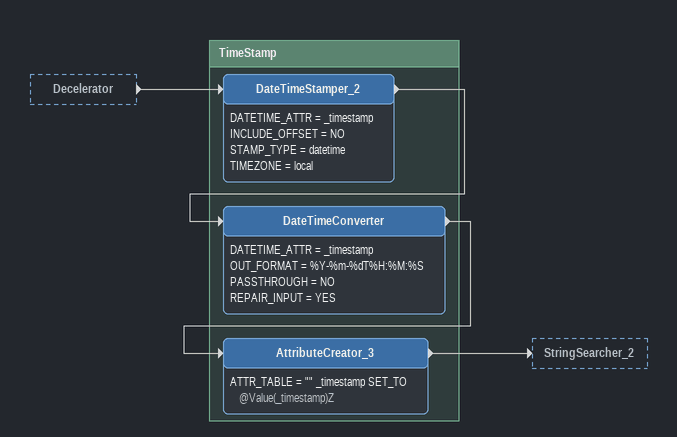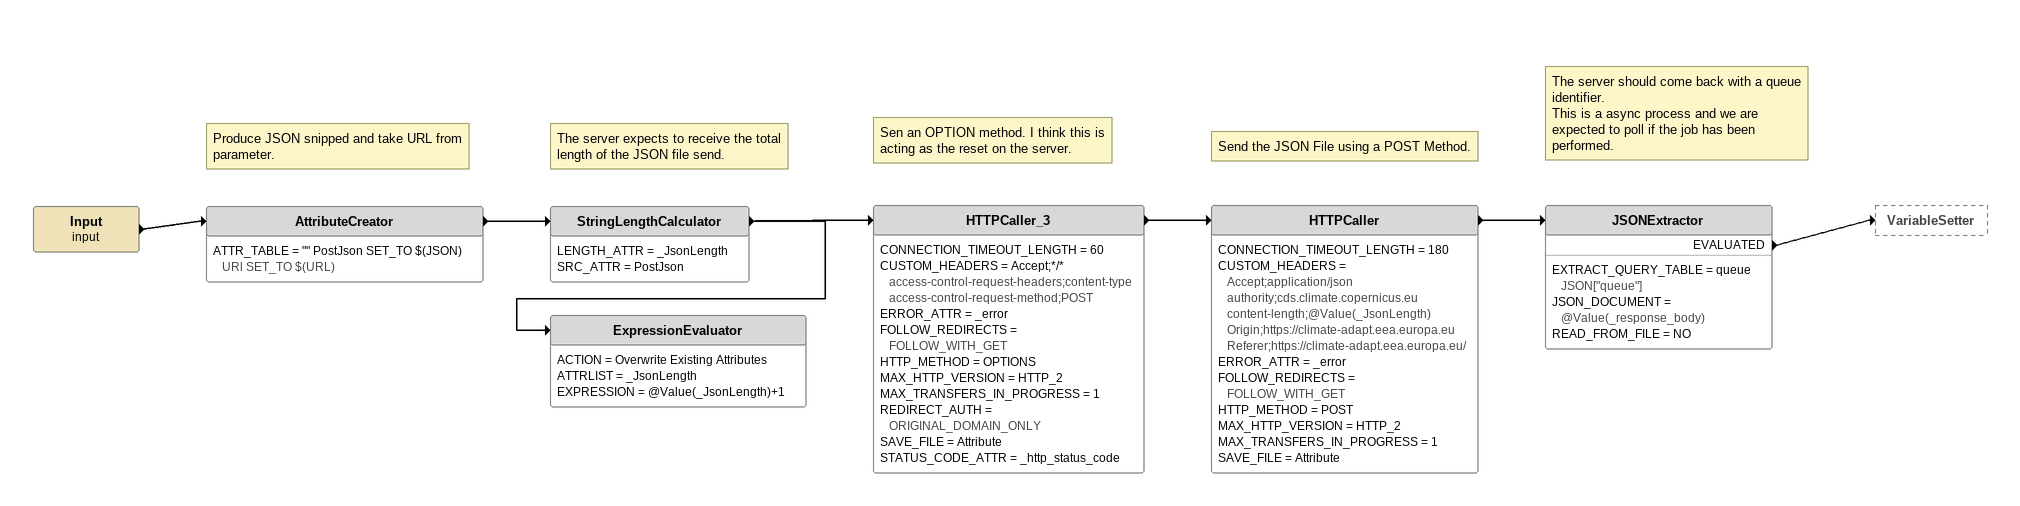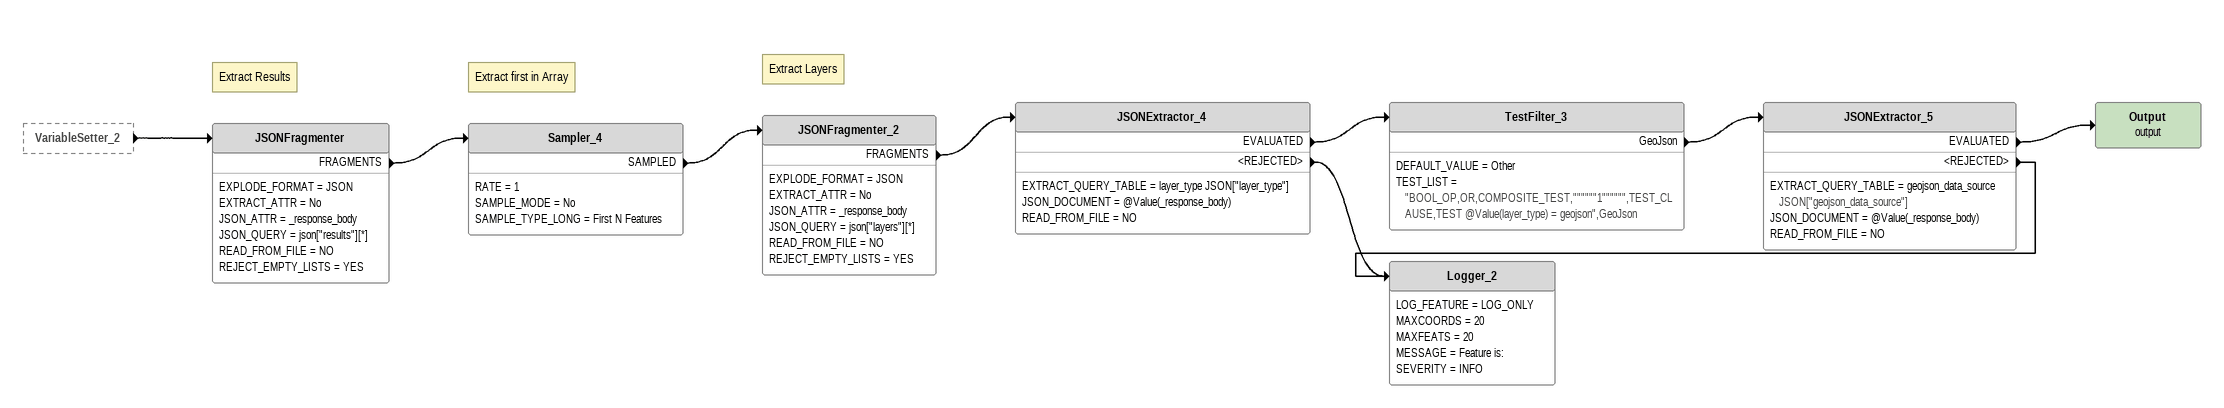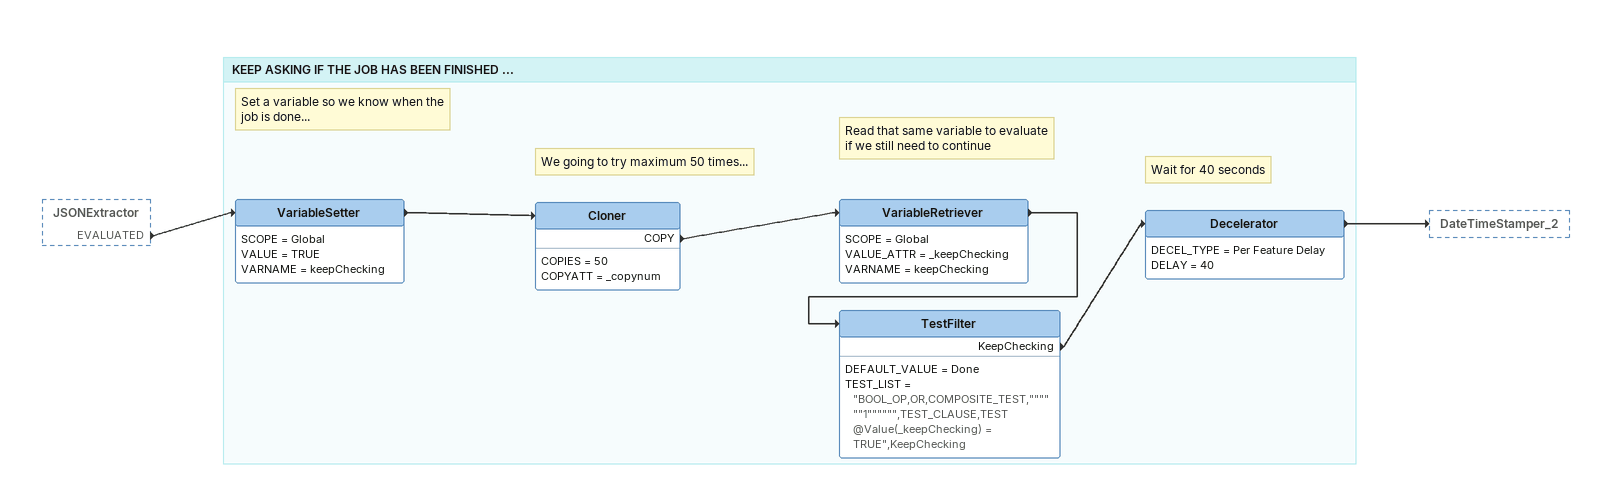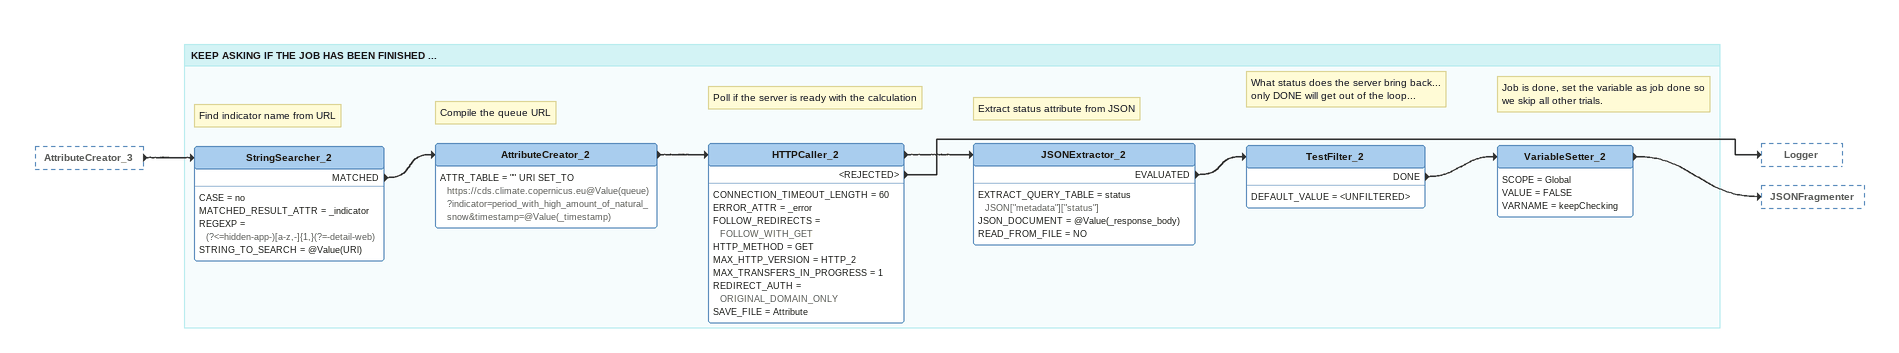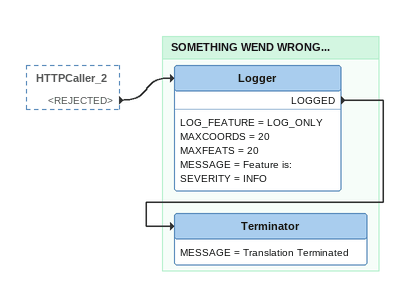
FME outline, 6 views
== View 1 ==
Decelerator [outside]
    -> DateTimeStamper_2

Bookmark: TimeStamp
DateTimeStamper_2
    DATETIME_ATTR = _timestamp
    INCLUDE_OFFSET = NO
    STAMP_TYPE = datetime
    TIMEZONE = local
    -> DateTimeConverter
DateTimeConverter
    DATETIME_ATTR = _timestamp
    OUT_FORMAT = %Y-%m-%dT%H:%M:%S
    PASSTHROUGH = NO
    REPAIR_INPUT = YES
    -> AttributeCreator_3
AttributeCreator_3
    ATTR_TABLE = "" _timestamp SET_TO @Value(_timestamp)Z
    -> StringSearcher_2

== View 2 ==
Input (input)
    -> AttributeCreator
Note: Produce JSON snipped and take URL from parameter.
AttributeCreator
    ATTR_TABLE = "" PostJson SET_TO $(JSON)  URl SET_TO $(URL)
    -> StringLengthCalculator
Note: The server expects to receive the total length of the JSON file send.
StringLengthCalculator
    LENGTH_ATTR = _JsonLength
    SRC_ATTR = PostJson
    -> ExpressionEvaluator
    -> HTTPCaller_3
Note: Sen an OPTION method. I think this is acting as the reset on the server.
HTTPCaller_3
    CONNECTION_TIMEOUT_LENGTH = 60
    CUSTOM_HEADERS = Accept;*/* access-control-request-headers;content-type access-control-request-method;POST
    ERROR_ATTR = _error
    FOLLOW_REDIRECTS = FOLLOW_WITH_GET
    HTTP_METHOD = OPTIONS
    MAX_HTTP_VERSION = HTTP_2
    MAX_TRANSFERS_IN_PROGRESS = 1
    REDIRECT_AUTH = ORIGINAL_DOMAIN_ONLY
    SAVE_FILE = Attribute
    STATUS_CODE_ATTR = _http_status_code
    -> HTTPCaller
Note: Send the JSON File using a POST Method.
HTTPCaller
    CONNECTION_TIMEOUT_LENGTH = 180
    CUSTOM_HEADERS = Accept;application/json authority;cds.climate.copernicus.eu content-length;@Value(_JsonLength) Origin;https://climate-adapt.eea.europa.eu Referer;https://climate-adapt.eea.europa.eu/
    ERROR_ATTR = _error
    FOLLOW_REDIRECTS = FOLLOW_WITH_GET
    HTTP_METHOD = POST
    MAX_HTTP_VERSION = HTTP_2
    MAX_TRANSFERS_IN_PROGRESS = 1
    SAVE_FILE = Attribute
    -> JSONExtractor
Note: The server should come back with a queue identifier. / This is a async process and we are expected to poll if the job has been performed.
JSONExtractor
    EXTRACT_QUERY_TABLE = queue JSON["queue"]
    JSON_DOCUMENT = @Value(_response_body)
    READ_FROM_FILE = NO
    EVALUATED -> VariableSetter
ExpressionEvaluator
    ACTION = Overwrite Existing Attributes
    ATTRLIST = _JsonLength
    EXPRESSION = @Value(_JsonLength)+1

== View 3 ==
VariableSetter_2 [outside]
    -> JSONFragmenter
Note: Extract Results
JSONFragmenter
    EXPLODE_FORMAT = JSON
    EXTRACT_ATTR = No
    JSON_ATTR = _response_body
    JSON_QUERY = json["results"][*]
    READ_FROM_FILE = NO
    REJECT_EMPTY_LISTS = YES
    FRAGMENTS -> Sampler_4
Note: Extract first in Array
Sampler_4
    RATE = 1
    SAMPLE_MODE = No
    SAMPLE_TYPE_LONG = First N Features
    SAMPLED -> JSONFragmenter_2
Note: Extract Layers
JSONFragmenter_2
    EXPLODE_FORMAT = JSON
    EXTRACT_ATTR = No
    JSON_ATTR = _response_body
    JSON_QUERY = json["layers"][*]
    READ_FROM_FILE = NO
    REJECT_EMPTY_LISTS = YES
    FRAGMENTS -> JSONExtractor_4
JSONExtractor_4
    EXTRACT_QUERY_TABLE = layer_type JSON["layer_type"]
    JSON_DOCUMENT = @Value(_response_body)
    READ_FROM_FILE = NO
    EVALUATED -> TestFilter_3
    <REJECTED> -> Logger_2
TestFilter_3
    DEFAULT_VALUE = Other
    TEST_LIST = "BOOL_OP,OR,COMPOSITE_TEST,""""""1"""""",TEST_CLAUSE,TEST @Value(layer_type) = geojson",GeoJson
    GeoJson -> JSONExtractor_5
JSONExtractor_5
    EXTRACT_QUERY_TABLE = geojson_data_source JSON["geojson_data_source"]
    JSON_DOCUMENT = @Value(_response_body)
    READ_FROM_FILE = NO
    EVALUATED -> Output (output)
    <REJECTED> -> Logger_2
Output (output)
Logger_2
    LOG_FEATURE = LOG_ONLY
    MAXCOORDS = 20
    MAXFEATS = 20
    MESSAGE = Feature is:
    SEVERITY = INFO

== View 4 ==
JSONExtractor [outside]
    EVALUATED -> VariableSetter

Bookmark: KEEP ASKING IF THE JOB HAS BEEN FINISHED ...
Note: Set a variable so we know when the job is done...
VariableSetter
    SCOPE = Global
    VALUE = TRUE
    VARNAME = keepChecking
    -> Cloner
Note: We going to try maximum 50 times...
Cloner
    COPIES = 50
    COPYATT = _copynum
    COPY -> VariableRetriever
Note: Read that same variable to evaluate if we still need to continue
VariableRetriever
    SCOPE = Global
    VALUE_ATTR = _keepChecking
    VARNAME = keepChecking
    -> TestFilter
TestFilter
    DEFAULT_VALUE = Done
    TEST_LIST = "BOOL_OP,OR,COMPOSITE_TEST,""""""1"""""",TEST_CLAUSE,TEST @Value(_keepChecking) = TRUE",KeepChecking
    KeepChecking -> Decelerator
Note: Wait for 40 seconds
Decelerator
    DECEL_TYPE = Per Feature Delay
    DELAY = 40
    -> DateTimeStamper_2

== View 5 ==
AttributeCreator_3 [outside]
    -> StringSearcher_2

Bookmark: KEEP ASKING IF THE JOB HAS BEEN FINISHED ...
Note: Find indicator name from URL
StringSearcher_2
    CASE = no
    MATCHED_RESULT_ATTR = _indicator
    REGEXP = (?<=hidden-app-)[a-z,-]{1,}(?=-detail-web)
    STRING_TO_SEARCH = @Value(URl)
    MATCHED -> AttributeCreator_2
Note: Compile the queue URL
AttributeCreator_2
    ATTR_TABLE = "" URl SET_TO https://cds.climate.copernicus.eu@Value(queue)?indicator=period_with_high_amount_of_natural_snow&timestamp=@Value(_timestamp)
    -> HTTPCaller_2
Note: Poll if the server is ready with the calculation
HTTPCaller_2
    CONNECTION_TIMEOUT_LENGTH = 60
    ERROR_ATTR = _error
    FOLLOW_REDIRECTS = FOLLOW_WITH_GET
    HTTP_METHOD = GET
    MAX_HTTP_VERSION = HTTP_2
    MAX_TRANSFERS_IN_PROGRESS = 1
    REDIRECT_AUTH = ORIGINAL_DOMAIN_ONLY
    SAVE_FILE = Attribute
    -> JSONExtractor_2
    <REJECTED> -> Logger
Note: Extract status attribute from JSON
JSONExtractor_2
    EXTRACT_QUERY_TABLE = status JSON["metadata"]["status"]
    JSON_DOCUMENT = @Value(_response_body)
    READ_FROM_FILE = NO
    EVALUATED -> TestFilter_2
Note: What status does the server bring back... only DONE will get out of the loop...
TestFilter_2
    DEFAULT_VALUE = <UNFILTERED>
    DONE -> VariableSetter_2
Note: Job is done, set the variable as job done so we skip all other trials.
VariableSetter_2
    SCOPE = Global
    VALUE = FALSE
    VARNAME = keepChecking
    -> JSONFragmenter

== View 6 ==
HTTPCaller_2 [outside]
    <REJECTED> -> Logger

Bookmark: SOMETHING WEND WRONG...
Logger
    LOG_FEATURE = LOG_ONLY
    MAXCOORDS = 20
    MAXFEATS = 20
    MESSAGE = Feature is:
    SEVERITY = INFO
    LOGGED -> Terminator
Terminator
    MESSAGE = Translation Terminated
